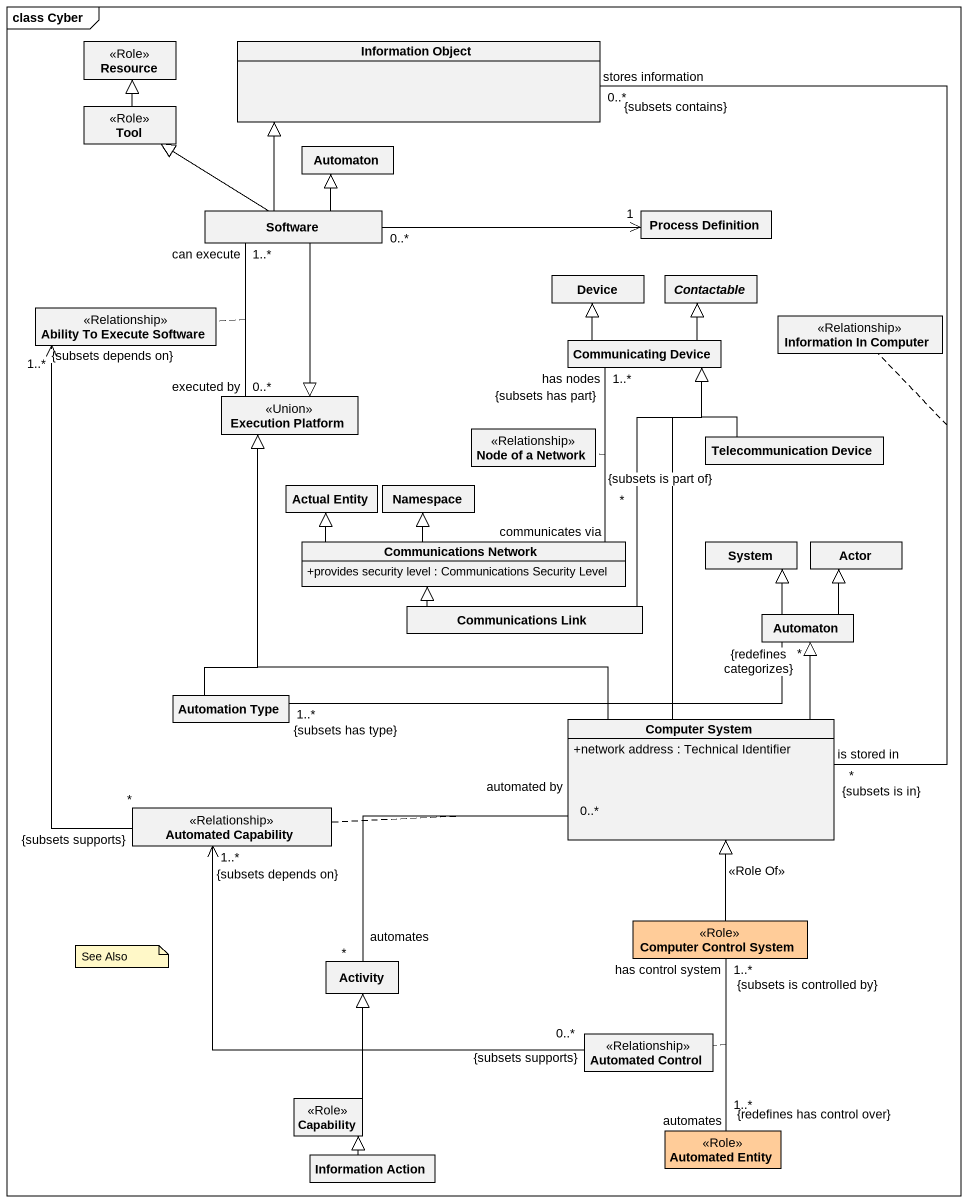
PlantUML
@startuml
mainframe class Cyber
hide circle
hide empty members
skinparam classAttributeIconSize 0
class Resource <<Role>>
class "Information Object" as Information_Object
class Tool <<Role>>
class Automaton
class Software
class "Process Definition" as Process_Definition
class "Ability To Execute Software" as Ability_To_Execute_Software <<Relationship>>
class Device
abstract class Contactable
class "Information In Computer" as Information_In_Computer <<Relationship>>
class "Communicating Device" as Communicating_Device
class "Execution Platform" as Execution_Platform <<Union>>
class "Node of a Network" as Node_of_a_Network <<Relationship>>
class "Telecommunication Device" as Telecommunication_Device
class "Actual Entity" as Actual_Entity
class "Namespace" as Namespace_
class "Communications Network" as Communications_Network {
  +provides security level : Communications Security Level
}
class System
class "Actor" as Actor_
class "Communications Link" as Communications_Link
class "Automaton" as Automaton_2
class "Automation Type" as Automation_Type
class "Computer System" as Computer_System {
  +network address : Technical Identifier
}
class "Automated Capability" as Automated_Capability <<Relationship>>
class "Computer Control System" as Computer_Control_System <<Role>> #FFCC99
class Activity
class "Automated Control" as Automated_Control <<Relationship>>
class Capability <<Role>>
class "Automated Entity" as Automated_Entity <<Role>> #FFCC99
class "Information Action" as Information_Action
Tool -up-|> Resource
Software -up-|> Information_Object
Software -up-|> Tool
Software -up-|> Automaton
Software "0..*" -right-> "1" Process_Definition
Software "can execute\n1..*" -- "executed by\n0..*" Execution_Platform
(Software, Execution_Platform) .. Ability_To_Execute_Software
Software --|> Execution_Platform
Communicating_Device -up-|> Device
Communicating_Device -up-|> Contactable
Communicating_Device "has nodes\n1..*\n{subsets has part}" -- "communicates via\n*\n{subsets is part of}" Communications_Network
(Communicating_Device, Communications_Network) .. Node_of_a_Network
Telecommunication_Device -up-|> Communicating_Device
Communications_Network -left-|> Actual_Entity
Communications_Network -up-|> Namespace_
Communications_Link -up-|> Communicating_Device
Communications_Link -up-|> Communications_Network
Automaton_2 -up-|> System
Automaton_2 -up-|> Actor_
Automation_Type -up-|> Execution_Platform
Automation_Type "1..*\n{subsets has type}" -right- "*\n{redefines categorizes}" Automaton_2
Computer_System "is stored in\n*\n{subsets is in}" -up- "stores information\n0..*\n{subsets contains}" Information_Object
(Computer_System, Information_Object) .. Information_In_Computer
Computer_System -up-|> Communicating_Device
Computer_System -up-|> Execution_Platform
Computer_System -up-|> Automaton_2
Computer_System "automated by\n0..*" -left- "automates\n*" Activity
(Computer_System, Activity) .. Automated_Capability
Automated_Capability "*\n{subsets supports}" -up-> "1..*\n{subsets depends on}" Ability_To_Execute_Software
Computer_Control_System -up-|> Computer_System : <<Role Of>>
Computer_Control_System "has control system\n{subsets is controlled by}\n1..*" -- "automates\n{redefines has control over}\n1..*" Automated_Entity
(Computer_Control_System, Automated_Entity) .. Automated_Control
Automated_Control "0..*\n{subsets supports}" -left-> "1..*\n{subsets depends on}" Automated_Capability
Capability -up-|> Activity
Information_Action -up-|> Capability
note as N1
  See Also
end note
@enduml
